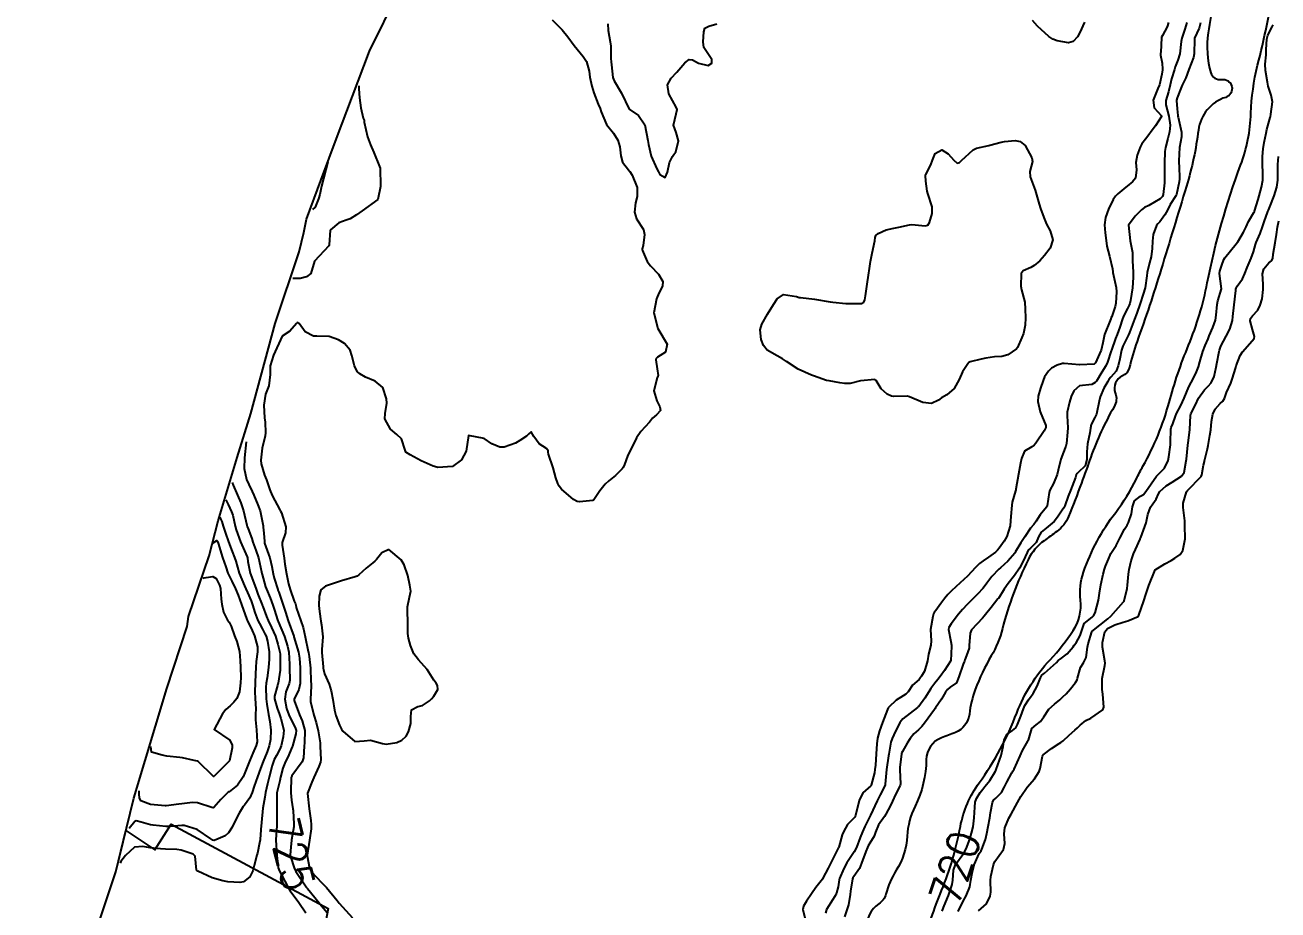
# Model space of a CAD drawing. Header units: metres. Extents: x 318500 to 325275, y 7408834 to 7428799.
# Drawn here: x 321483.4 to 321643.6, y 7416296.8 to 7416409.9 of the extents above; entities that cross this region are included whole.
import ezdxf
from ezdxf.enums import TextEntityAlignment as Align

# ---------------------------------------------------------------- set-up
doc = ezdxf.new("R2010")
doc.units = ezdxf.units.M
doc.header["$MEASUREMENT"] = 0
for name, color, linetype in [('Area', 45, 'Continuous'), ('Cotas', 45, 'Continuous'), ('Curvas de Nivel 1m', 11, 'Continuous'), ('Curvas de Nivel 5m', 15, 'Continuous'), ('Edificações', 30, 'Continuous'), ('Hidrografia', 140, 'Continuous')]:
    doc.layers.add(name, color=color, linetype=linetype)
doc.styles.add('Style-STANDARD', font='STANDARD.shx')

msp = doc.modelspace()

# ---------------------------------------------------------------- linework, layer by layer
at = {"layer": 'Area'}
msp.add_lwpolyline([(321491.04, 7416289.76), (321495.02, 7416301.66), (321497.32, 7416311.07), (321501.54, 7416325.07), (321504.12, 7416333.01), (321504.3, 7416334.28), (321506.93, 7416342.06), (321508.1, 7416346.5), (321510.51, 7416354.62), (321512.29, 7416360.23), (321515.37, 7416371.76), (321518.46, 7416380.89), (321519.05, 7416383.38), (321519.41, 7416385.09), (321521.21, 7416390.04), (321523.35, 7416395.75), (321524.53, 7416398.89), (321527.45, 7416406.55), (321531.15, 7416414.12)], dxfattribs=at)
at = {"layer": 'Curvas de Nivel 1m', "flags": 128}
for points, elevation in [([(321550.81, 7416410.56), (321552.09, 7416409.29), (321552.79, 7416408.41), (321553.61, 7416407.27), (321554.75, 7416405.9), (321555.17, 7416405.24), (321555.51, 7416404.02), (321555.62, 7416403.24), (321555.87, 7416402.07), (321556.11, 7416401.23), (321556.67, 7416399.77), (321556.92, 7416399.22), (321557.07, 7416398.8), (321557.75, 7416397.21), (321558.62, 7416396.07), (321559.2, 7416395.19), (321559.46, 7416394.33), (321559.58, 7416393.19), (321559.77, 7416392.38), (321560.56, 7416391.41), (321560.66, 7416391.27), (321560.72, 7416391.17), (321561.01, 7416390.7), (321561.66, 7416389.15), (321561.66, 7416388), (321561.46, 7416387.16), (321561.33, 7416386), (321561.59, 7416385.15), (321562.46, 7416383.78), (321562.6, 7416383.14), (321562.43, 7416381.71), (321562.28, 7416381.28), (321562.29, 7416381.14), (321562.33, 7416381.06), (321562.42, 7416380.88), (321562.96, 7416379.68), (321563.36, 7416379.13), (321564.38, 7416378.04), (321564.95, 7416377.1), (321564.89, 7416376.58), (321564.35, 7416375.41), (321564.22, 7416375.11), (321564.13, 7416374.9), (321563.81, 7416373.12), (321564.29, 7416371.11), (321565.49, 7416369.1), (321565.28, 7416368.07), (321564.24, 7416367.44), (321564.09, 7416367.27), (321564.04, 7416367.11), (321564.22, 7416365.97), (321564.33, 7416365.11), (321564.31, 7416365.01), (321564.21, 7416364.79), (321563.78, 7416363.12), (321564.17, 7416361.87), (321564.57, 7416361.11), (321564.64, 7416360.62), (321564.14, 7416360.09), (321563.61, 7416359.65), (321563.24, 7416359.12), (321562.12, 7416357.93), (321561.56, 7416357.15), (321561.09, 7416356.16), (321560.6, 7416355.16), (321560.44, 7416354.8), (321560.06, 7416353.72), (321559.88, 7416353.34), (321559.76, 7416353.17), (321558.89, 7416352.33), (321558.03, 7416351.62), (321557.56, 7416351.2), (321556.87, 7416350.35), (321556.12, 7416349.22), (321556.06, 7416349.16), (321556, 7416349.14), (321554.28, 7416348.96), (321554, 7416349.01), (321553.54, 7416349.25), (321552.01, 7416350.58), (321551.7, 7416350.96), (321551.53, 7416351.28), (321551.28, 7416352.03), (321550.91, 7416353.29), (321550.32, 7416355.05), (321550.28, 7416355.3), (321550.28, 7416355.49), (321550.08, 7416355.75), (321549.15, 7416356.37), (321548.46, 7416357.32), (321548.11, 7416357.89), (321547.8, 7416357.63), (321547.51, 7416357.34), (321546.67, 7416356.77), (321546.09, 7416356.45), (321544.67, 7416355.95), (321544.09, 7416355.92), (321543.08, 7416356.38), (321542.1, 7416357.03), (321540.1, 7416357.43), (321539.79, 7416355.43), (321539.21, 7416354.3), (321538.05, 7416353.46), (321536.2, 7416353.34), (321536.05, 7416353.36), (321535.58, 7416353.49), (321534.06, 7416354.21), (321532.65, 7416354.96), (321532.08, 7416355.31), (321532.01, 7416355.54), (321531.53, 7416356.99), (321530.96, 7416357.56), (321530.11, 7416358.23), (321529.4, 7416359.58), (321529.46, 7416360.26), (321529.65, 7416361.58), (321529.62, 7416362.12), (321529.13, 7416363.58), (321528.19, 7416364.36), (321526.93, 7416364.88), (321526.21, 7416365.3), (321525.89, 7416365.62), (321525.53, 7416366.32), (321525.17, 7416367.64), (321524.97, 7416368.36), (321524.26, 7416369.18), (321523.49, 7416369.66), (321522.27, 7416370.1), (321520.7, 7416370.13), (321520.27, 7416370.15), (321519.22, 7416370.67), (321518.44, 7416371.73), (321518.29, 7416371.87), (321518.19, 7416371.84), (321518.11, 7416371.73), (321517.25, 7416370.76), (321516.27, 7416370.14), (321515.19, 7416367.68), (321514.77, 7416366.33), (321514.73, 7416365.77), (321514.76, 7416365.21), (321514.56, 7416363.77), (321514.17, 7416362.7), (321513.92, 7416361.31), (321514.04, 7416359.69), (321514.12, 7416359.14), (321514.16, 7416357.78), (321514.1, 7416357.38), (321513.72, 7416355.79), (321513.55, 7416354.29), (321513.6, 7416353.79), (321514.03, 7416352.37), (321514.27, 7416351.78), (321514.72, 7416350.49), (321514.99, 7416349.77), (321515.97, 7416347.93), (321516.08, 7416347.75), (321516.18, 7416347.53), (321516.75, 7416345.74), (321516.7, 7416344.98), (321516.29, 7416343.75), (321516.27, 7416343.39), (321516.55, 7416341.74), (321516.62, 7416341), (321516.83, 7416339.74), (321517.11, 7416338.47), (321517.32, 7416337.74), (321517.82, 7416336.27), (321517.98, 7416335.89), (321518.02, 7416335.73), (321518.08, 7416335.45), (321518.69, 7416333.72), (321518.95, 7416332.89), (321519.21, 7416331.71), (321519.61, 7416329.83), (321519.63, 7416329.7), (321519.72, 7416329.19), (321519.91, 7416327.7), (321519.96, 7416325.98), (321519.98, 7416325.7), (321520, 7416325.37), (321519.9, 7416323.7), (321519.91, 7416323.43), (321520.31, 7416321.69), (321520.65, 7416320.72), (321520.9, 7416319.68), (321521.12, 7416318.13), (321521.16, 7416317.68), (321521.23, 7416315.99), (321521.19, 7416315.68), (321520.98, 7416315.12), (321520.32, 7416313.69), (321520.08, 7416313.12), (321519.52, 7416311.7), (321519.52, 7416311.67), (321519.75, 7416309.7), (321519.94, 7416308.19), (321519.99, 7416307.69), (321519.99, 7416307.14), (321519.77, 7416305.69), (321519.47, 7416303.78), (321519.47, 7416303.7), (321519.79, 7416302.12), (321520.01, 7416301.69), (321521.34, 7416300.23), (321521.94, 7416299.66), (321523.31, 7416298), (321523.59, 7416297.64), (321525.28, 7416295.78)], 723), ([(321557.93, 7416410.08), (321557.97, 7416409.21), (321558.22, 7416407.76), (321558.29, 7416407.2), (321558.31, 7416405.64), (321558.33, 7416405.2), (321558.36, 7416404.83), (321558.56, 7416403.2), (321558.71, 7416402.79), (321559.67, 7416401.19), (321560.66, 7416399.17), (321561.84, 7416398.34), (321562.64, 7416397.14), (321563.03, 7416395.14), (321563.12, 7416394.62), (321563.46, 7416393.13), (321564.17, 7416391.51), (321564.37, 7416391.12), (321564.56, 7416390.79), (321565.23, 7416390.43), (321565.56, 7416391.11), (321565.79, 7416392.32), (321566.16, 7416393.1), (321566.34, 7416393.34), (321566.59, 7416393.7), (321566.93, 7416395.09), (321566.63, 7416396.15), (321566.31, 7416397.1), (321566.65, 7416398.57), (321566.79, 7416399.09), (321566.66, 7416399.39), (321565.72, 7416401.1), (321565.54, 7416402.28), (321566, 7416403.1), (321566.73, 7416403.87), (321567.74, 7416405.07), (321568.3, 7416405.51), (321568.75, 7416405.46), (321569.52, 7416405.05), (321570.74, 7416404.75), (321571.19, 7416405.03), (321571.19, 7416405.48), (321570.76, 7416406.13), (321570.2, 7416407.05), (321570.08, 7416407.75), (321570.17, 7416409.05), (321570.33, 7416409.51), (321570.81, 7416409.78), (321571.84, 7416410.05)], 722), ([(321629.58, 7416410.25), (321629.39, 7416409.69), (321628.8, 7416408.57), (321628.7, 7416408.37), (321628.67, 7416408.26), (321628.6, 7416406.44), (321628.57, 7416406.26), (321628.54, 7416406.04), (321628.76, 7416405.01), (321628.82, 7416404.26), (321628.81, 7416404.19), (321628.74, 7416403.63), (321628.44, 7416402.26), (321628.23, 7416401.78), (321627.64, 7416400.28), (321627.75, 7416399.34), (321628.67, 7416398.28), (321628.68, 7416398.26), (321628.67, 7416398.21), (321627.93, 7416397), (321627.38, 7416396.28), (321627.05, 7416395.87), (321626.63, 7416395.32), (321626.18, 7416394.73), (321625.96, 7416394.3), (321625.58, 7416393.29), (321625.42, 7416392.31), (321625.49, 7416391.39), (321625.37, 7416390.31), (321624.99, 7416389.88), (321624.55, 7416389.54), (321623.88, 7416388.98), (321623.11, 7416388.33), (321622.82, 7416388.04), (321622.52, 7416387.59), (321621.92, 7416386.35), (321621.54, 7416385.31), (321621.4, 7416384.36), (321621.48, 7416383.34), (321621.6, 7416382.35), (321621.72, 7416381.63), (321622.06, 7416380.35), (321622.41, 7416378.75), (321622.46, 7416378.34), (321622.48, 7416378.26), (321622.88, 7416376.33), (321622.92, 7416375.78), (321622.84, 7416374.34), (321622.75, 7416373.93), (321622.32, 7416372.65), (321622.23, 7416372.43), (321622.19, 7416372.34), (321622.12, 7416372.14), (321621.41, 7416370.35), (321621.18, 7416369.26), (321620.96, 7416368.36), (321620.77, 7416367.86), (321620.25, 7416366.7), (321620.06, 7416366.55), (321618.24, 7416366.45), (321618.2, 7416366.45), (321616.24, 7416366.63), (321616.03, 7416366.64), (321615.34, 7416366.43), (321614.63, 7416366.05), (321614.23, 7416365.66), (321613.75, 7416364.92), (321613.54, 7416364.46), (321613.23, 7416363.49), (321612.93, 7416362.47), (321612.88, 7416361.77), (321613.16, 7416360.46), (321613.9, 7416358.69), (321613.91, 7416358.45), (321613.69, 7416358.02), (321612.64, 7416356.47), (321612.4, 7416356.18), (321612.1, 7416355.97), (321611.16, 7416355.41), (321610.77, 7416354.49), (321610.66, 7416353.9), (321610.4, 7416352.49), (321610.08, 7416350.55), (321610.07, 7416350.5), (321610.06, 7416350.47), (321610.03, 7416350.36), (321609.61, 7416348.9), (321609.54, 7416348.51), (321609.42, 7416347.07), (321609.38, 7416346.51), (321609.33, 7416345.87), (321608.93, 7416344.52), (321608.56, 7416343.9), (321607.93, 7416343.03), (321607.71, 7416342.75), (321607.48, 7416342.53), (321606.58, 7416341.87), (321605.9, 7416341.41), (321605.41, 7416341.05), (321604.92, 7416340.56), (321603.88, 7416339.43), (321602.97, 7416338.59), (321602.39, 7416338.08), (321601.85, 7416337.59), (321601.36, 7416337.1), (321600.97, 7416336.62), (321600.5, 7416335.96), (321599.82, 7416335.06), (321599.63, 7416334.82), (321599.55, 7416334.63), (321599.46, 7416334.29), (321599.16, 7416332.64), (321599.23, 7416331.18), (321599.2, 7416330.64), (321598.9, 7416329.48), (321598.77, 7416328.64), (321598.39, 7416327.32), (321598.01, 7416326.66), (321597.89, 7416326.47), (321597.7, 7416326.23), (321596.87, 7416325.49), (321596.3, 7416324.68), (321596, 7416324.36), (321595.67, 7416324.15), (321594.77, 7416323.59), (321593.82, 7416322.71), (321593.75, 7416322.61), (321593.65, 7416322.39), (321593.04, 7416320.72), (321592.66, 7416319.68), (321592.4, 7416318.73), (321592.31, 7416318.01), (321592.23, 7416316.73), (321592.11, 7416315.29), (321592.05, 7416314.73), (321591.98, 7416314.3), (321591.57, 7416312.74), (321591.55, 7416312.7), (321591.52, 7416312.66), (321590.51, 7416311.75), (321590.02, 7416310.76), (321589.56, 7416308.85), (321589.53, 7416308.77), (321589.51, 7416308.73), (321589.47, 7416308.65), (321588.55, 7416307.68), (321588.02, 7416306.78), (321587.86, 7416306.36), (321587.43, 7416304.79), (321587.41, 7416304.74), (321586.4, 7416302.8), (321586.06, 7416302.13), (321585.41, 7416300.82), (321585.39, 7416300.79), (321585.36, 7416300.73), (321584.52, 7416299.65), (321583.95, 7416298.84), (321583.32, 7416297.9), (321582.92, 7416297.25), (321582.86, 7416296.85), (321583.28, 7416295.09)], 722), ([(321631.93, 7416410.22), (321631.66, 7416409.38), (321631.28, 7416408.23), (321631.22, 7416407.81), (321631.01, 7416406.24), (321630.76, 7416405.41), (321630.43, 7416404.56), (321630.33, 7416404.24), (321629.97, 7416403.01), (321629.81, 7416402.25), (321629.59, 7416401.36), (321629.23, 7416400.25), (321629.25, 7416399.69), (321629.64, 7416398.25), (321629.8, 7416397.1), (321629.71, 7416396.25), (321629.48, 7416395.4), (321629.18, 7416394.25), (321629.12, 7416393.74), (321629.09, 7416392.26), (321629.09, 7416391.75), (321629.09, 7416390.25), (321629.07, 7416389.74), (321628.91, 7416388.26), (321628.8, 7416387.98), (321628.52, 7416387.68), (321627.08, 7416386.85), (321626.51, 7416386.56), (321626.14, 7416386.3), (321625.33, 7416385.47), (321624.48, 7416384.32), (321624.67, 7416382.32), (321624.96, 7416380.84), (321625, 7416380.31), (321624.98, 7416379.75), (321625.05, 7416378.31), (321625.06, 7416377.64), (321624.96, 7416376.31), (321624.72, 7416374.68), (321624.63, 7416374.32), (321624.55, 7416374.11), (321624.34, 7416373.68), (321623.87, 7416372.78), (321623.69, 7416372.33), (321623.35, 7416371.29), (321623, 7416370.33), (321622.8, 7416369.82), (321622.3, 7416368.34), (321622.29, 7416368.32), (321622.27, 7416368.26), (321621.78, 7416366.82), (321621.56, 7416366.35), (321621.07, 7416365.51), (321620.36, 7416364.37), (321620.21, 7416364.19), (321619.8, 7416363.97), (321618.2, 7416363.8), (321617.47, 7416363.13), (321617.14, 7416362.41), (321616.92, 7416361.68), (321616.63, 7416360.42), (321616.61, 7416359.96), (321616.7, 7416358.41), (321616.69, 7416357.85), (321616.53, 7416356.42), (321616.47, 7416356.05), (321616.09, 7416355.09), (321615.89, 7416354.61), (321615.82, 7416354.42), (321615.48, 7416353.01), (321615.35, 7416352.43), (321614.89, 7416351.28), (321614.41, 7416350.44), (321614.31, 7416350.16), (321614.09, 7416348.45), (321614.07, 7416348.38), (321614, 7416348.27), (321613.17, 7416347.27), (321612.68, 7416346.46), (321612.36, 7416346.07), (321611.96, 7416345.58), (321611.23, 7416344.48), (321610.7, 7416343.72), (321610, 7416342.5), (321609.97, 7416342.45), (321609.92, 7416342.37), (321609.04, 7416341.38), (321608.09, 7416340.53), (321607.89, 7416340.35), (321607.01, 7416339.41), (321606.36, 7416338.55), (321606.16, 7416338.26), (321605.86, 7416337.86), (321605.23, 7416337.18), (321604.6, 7416336.57), (321604.21, 7416336.2), (321603.83, 7416335.81), (321603.23, 7416335.18), (321602.74, 7416334.6), (321601.8, 7416333.34), (321601.52, 7416332.88), (321601.48, 7416332.61), (321601.77, 7416331.08), (321601.85, 7416330.61), (321601.85, 7416330.51), (321601.74, 7416328.61), (321601.73, 7416328.58), (321600.94, 7416327.4), (321600.38, 7416326.62), (321600.09, 7416326.25), (321599.7, 7416325.77), (321599.22, 7416325.1), (321598.94, 7416324.64), (321598.45, 7416323.86), (321597.65, 7416322.79), (321597.59, 7416322.73), (321597.5, 7416322.66), (321595.64, 7416321.19), (321595.39, 7416320.94), (321595.23, 7416320.69), (321594.68, 7416319.63), (321594.24, 7416318.7), (321594.09, 7416318.21), (321593.84, 7416316.71), (321593.81, 7416316.47), (321593.55, 7416314.71), (321593.38, 7416312.85), (321593.35, 7416312.71), (321592.73, 7416311.49), (321592.33, 7416310.73), (321591.47, 7416308.91), (321591.39, 7416308.74), (321590.77, 7416307.43), (321590.48, 7416306.75), (321590.17, 7416306.02), (321589.68, 7416304.77), (321589.4, 7416304.19), (321588.47, 7416302.78), (321588.07, 7416302.09), (321587.54, 7416300.79), (321587.5, 7416300.64), (321587.34, 7416299.73), (321587.16, 7416298.96), (321587.09, 7416298.79), (321586.66, 7416298.13), (321585.85, 7416296.81), (321585.73, 7416296.38)], 721), ([(321618.83, 7416410.26), (321618.26, 7416408.96), (321617.93, 7416408.41), (321617.39, 7416407.81), (321616.79, 7416407.61), (321615.33, 7416407.9), (321614.79, 7416408.11), (321614.27, 7416408.46), (321612.82, 7416409.75), (321612.19, 7416410.49)], 723), ([(321526.1, 7416402.12), (321526.08, 7416401.77), (321526.16, 7416400.59), (321526.33, 7416399.3), (321526.64, 7416397.99), (321526.76, 7416397.73), (321526.78, 7416397.62), (321526.78, 7416397.48), (321527.18, 7416395.61), (321527.59, 7416394.61), (321528.02, 7416393.6), (321528.15, 7416393.17), (321528.57, 7416392.23), (321528.8, 7416391.59), (321528.82, 7416391.32), (321528.86, 7416389.59), (321528.85, 7416389.26), (321528.5, 7416387.59), (321526.49, 7416386.16), (321525.77, 7416385.63), (321524.98, 7416385.14), (321524.47, 7416384.98), (321523.53, 7416384.6), (321522.45, 7416383.72), (321522.43, 7416383.69), (321522.42, 7416383.67), (321522.29, 7416381.8), (321522.25, 7416381.67), (321520.4, 7416379.7), (321519.94, 7416378.14), (321519.4, 7416377.71), (321518.57, 7416377.52), (321518.37, 7416377.5), (321518.25, 7416377.49), (321517.63, 7416377.52)], 724), ([(321602.69, 7416296.59), (321603.32, 7416297.88), (321603.73, 7416298.57), (321604.17, 7416299.75), (321604.33, 7416300.57), (321604.47, 7416301.47), (321604.73, 7416302.56), (321605.4, 7416303.98), (321605.63, 7416304.33), (321605.73, 7416304.55), (321606.17, 7416305.8), (321606.37, 7416306.54), (321606.55, 7416307.44), (321606.73, 7416308.54), (321606.82, 7416309.2), (321607.09, 7416310.53), (321607.23, 7416310.79), (321607.5, 7416311.05), (321608.24, 7416311.79), (321608.63, 7416312.51), (321608.91, 7416313.13), (321609.55, 7416314.3), (321609.63, 7416314.42), (321609.7, 7416314.5), (321609.85, 7416314.79), (321610.64, 7416316.48), (321610.92, 7416317.14), (321611.6, 7416318.35), (321611.64, 7416318.42), (321611.67, 7416318.47), (321612.12, 7416319.97), (321612.68, 7416320.46), (321613.23, 7416320.85), (321613.64, 7416321.46), (321614.28, 7416322.44), (321615.01, 7416323.08), (321615.67, 7416323.64), (321616.07, 7416324.01), (321616.48, 7416324.41), (321617.04, 7416325.05), (321617.7, 7416325.87), (321617.91, 7416326.19), (321617.97, 7416326.39), (321618.33, 7416327.78), (321618.71, 7416328.38), (321619.05, 7416329.06), (321619.24, 7416330.38), (321619.33, 7416330.81), (321619.79, 7416332.32), (321619.8, 7416332.36), (321621.81, 7416333.99), (321622.2, 7416334.33), (321623.84, 7416336.17), (321623.9, 7416336.25), (321623.93, 7416336.31), (321624.29, 7416337.88), (321624.35, 7416338.31), (321624.47, 7416339.72), (321624.56, 7416340.3), (321624.8, 7416341.41), (321625.11, 7416342.3), (321625.37, 7416342.85), (321625.95, 7416344.19), (321625.98, 7416344.26), (321626, 7416344.29), (321626.04, 7416344.37), (321626.74, 7416346.28), (321626.94, 7416347.32), (321627.27, 7416348.27), (321627.59, 7416348.68), (321628.02, 7416349.31), (321628.32, 7416349.97), (321628.49, 7416350.26), (321629.28, 7416351.01), (321630.04, 7416351.46), (321631.25, 7416352.22), (321631.58, 7416352.7), (321631.85, 7416354.21), (321631.87, 7416354.42), (321632.04, 7416356.21), (321632.12, 7416356.8), (321632.29, 7416358.21), (321632.38, 7416359.98), (321632.45, 7416360.21), (321633.02, 7416361.36), (321633.42, 7416362.19), (321634.2, 7416363.28), (321634.66, 7416363.73), (321635.05, 7416364.17), (321635.41, 7416364.98), (321635.67, 7416366.17), (321635.76, 7416366.65), (321636.04, 7416368.16), (321636.09, 7416368.34), (321636.28, 7416368.85), (321636.96, 7416370.15), (321637.42, 7416371.02), (321637.75, 7416372.14), (321637.82, 7416372.65), (321637.99, 7416374.14), (321638.2, 7416375.96), (321638.21, 7416376.13), (321638.24, 7416376.27), (321638.38, 7416376.52), (321639.06, 7416377.45), (321639.34, 7416378.12), (321639.63, 7416378.89), (321640.15, 7416380.1), (321640.44, 7416380.91), (321640.7, 7416381.84), (321640.8, 7416382.1), (321641.32, 7416383.24), (321641.6, 7416384.09), (321641.81, 7416384.76), (321642.28, 7416386.08), (321642.35, 7416386.25), (321642.52, 7416386.66), (321643.08, 7416388.07), (321643.42, 7416389.19), (321643.57, 7416390.06), (321643.56, 7416391.08), (321643.54, 7416392.07), (321643.63, 7416393.09)], 721), ([(321605.31, 7416296.68), (321606.3, 7416297.56), (321606.79, 7416298.54), (321606.85, 7416299.03), (321606.83, 7416300.54), (321606.86, 7416301.05), (321607.2, 7416302.53), (321607.25, 7416302.67), (321607.39, 7416302.97), (321608.48, 7416304.51), (321608.68, 7416305.26), (321608.58, 7416306.51), (321608.67, 7416307.29), (321609.19, 7416308.5), (321609.48, 7416309.01), (321610.29, 7416310.49), (321610.7, 7416311.28), (321611.52, 7416312.47), (321612.47, 7416313.52), (321613.03, 7416314.46), (321613.16, 7416314.85), (321613.47, 7416316.45), (321613.5, 7416316.52), (321613.57, 7416316.59), (321614.62, 7416317.4), (321615.59, 7416318.04), (321615.83, 7416318.18), (321616.11, 7416318.41), (321616.87, 7416319.14), (321617.62, 7416319.77), (321617.97, 7416320.04), (321618.31, 7416320.38), (321619.03, 7416320.98), (321619.64, 7416321.31), (321621.17, 7416322.35), (321621.31, 7416322.69), (321621.17, 7416324.35), (321621.1, 7416324.94), (321621.09, 7416326.35), (321621.43, 7416328.04), (321621.48, 7416328.34), (321621.45, 7416328.63), (321621.14, 7416330.35), (321621.15, 7416330.97), (321621.46, 7416332.34), (321621.79, 7416332.74), (321622.72, 7416333.24), (321623.8, 7416333.57), (321624.39, 7416333.72), (321625.7, 7416334.29), (321625.76, 7416334.34), (321625.81, 7416334.44), (321626.44, 7416336.28), (321626.69, 7416337.12), (321627.06, 7416338.27), (321627.89, 7416340.26), (321629.13, 7416341.01), (321629.91, 7416341.47), (321630.39, 7416341.75), (321631.06, 7416342.22), (321631.43, 7416342.72), (321631.72, 7416344.21), (321631.68, 7416345.92), (321631.68, 7416346.21), (321631.67, 7416346.52), (321631.45, 7416348.22), (321631.45, 7416348.77), (321631.88, 7416350.21), (321632.03, 7416350.38), (321633.75, 7416352.18), (321633.85, 7416352.38), (321634.07, 7416353.64), (321634.17, 7416354.09), (321634.19, 7416354.18), (321634.55, 7416355.72), (321634.65, 7416356.17), (321634.88, 7416357.41), (321634.98, 7416358.17), (321635.08, 7416359.23), (321635.25, 7416360.17), (321635.53, 7416360.81), (321636.18, 7416361.51), (321636.53, 7416361.81), (321636.72, 7416362.15), (321636.99, 7416362.94), (321637.56, 7416364.14), (321637.74, 7416364.62), (321638.19, 7416366.13), (321638.2, 7416366.17), (321638.24, 7416366.34), (321638.75, 7416367.64), (321639.04, 7416368.12), (321640.28, 7416369.53), (321640.54, 7416369.84), (321640.57, 7416370.1), (321640.3, 7416370.98), (321640.02, 7416372.1), (321640.05, 7416372.38), (321640.33, 7416372.74), (321640.99, 7416373.45), (321641.31, 7416374.09), (321641.54, 7416374.91), (321641.7, 7416376.09), (321641.69, 7416376.78), (321641.6, 7416378.09), (321641.75, 7416378.75), (321642.42, 7416379.52), (321642.76, 7416379.74), (321642.93, 7416380.07), (321642.97, 7416380.61), (321643.23, 7416382.07), (321643.4, 7416383.13), (321643.52, 7416384.06), (321643.68, 7416384.87)], 722), ([(321511.69, 7416356.63), (321511.45, 7416354.58), (321511.43, 7416353.21), (321511.73, 7416351.81), (321512.01, 7416351.15), (321512.46, 7416350.25), (321512.65, 7416349.8), (321513.19, 7416348.58), (321513.47, 7416347.79), (321513.84, 7416345.89), (321513.86, 7416345.78), (321513.87, 7416345.72), (321513.93, 7416344.93), (321514.01, 7416343.87), (321514.01, 7416343.78), (321514.03, 7416343.66), (321514.7, 7416341.77), (321514.96, 7416340.67), (321515.13, 7416339.76), (321515.28, 7416339.18), (321515.72, 7416337.75), (321515.75, 7416337.66), (321515.84, 7416337.42), (321516.42, 7416335.74), (321516.7, 7416334.84), (321517.05, 7416333.74), (321517.76, 7416331.77), (321517.77, 7416331.74), (321517.78, 7416331.71), (321518.35, 7416329.72), (321518.48, 7416328.95), (321518.57, 7416327.72), (321518.59, 7416326.62), (321518.58, 7416325.72), (321518.42, 7416324.96), (321517.82, 7416323.73), (321517.81, 7416323.57), (321518.51, 7416321.72), (321518.84, 7416320.94), (321519.16, 7416319.71), (321519.13, 7416318.16), (321519.09, 7416317.71), (321519.02, 7416316.24), (321518.84, 7416315.71), (321517.52, 7416313.9), (321517.47, 7416313.78), (321517.45, 7416313.73), (321517.37, 7416311.85), (321517.37, 7416311.73), (321517.48, 7416310.83), (321517.64, 7416309.72), (321517.67, 7416309.5), (321517.78, 7416307.72), (321517.76, 7416307.39), (321517.48, 7416305.72), (321517.47, 7416305.66), (321517.4, 7416304.83), (321517.31, 7416303.79), (321517.31, 7416303.72), (321517.32, 7416303.66), (321517.38, 7416303.5), (321517.82, 7416302.17), (321518.03, 7416301.71), (321519.33, 7416299.73), (321519.35, 7416299.7), (321519.5, 7416299.53), (321521.03, 7416297.67), (321521.15, 7416297.52), (321521.3, 7416297.29), (321522.05, 7416296.43)], 724), ([(321509.1, 7416349.19), (321509.37, 7416348.61), (321509.82, 7416347.69), (321509.96, 7416347.25), (321510.26, 7416345.83), (321510.39, 7416345.37), (321510.95, 7416343.82), (321511.79, 7416341.91), (321511.83, 7416341.81), (321511.88, 7416341.31), (321512.18, 7416339.81), (321512.64, 7416338.59), (321512.96, 7416337.79), (321513.19, 7416337.15), (321513.72, 7416335.78), (321513.74, 7416335.72), (321513.81, 7416335.55), (321514.3, 7416334.29), (321514.51, 7416333.77), (321514.91, 7416332.9), (321515.41, 7416331.76), (321515.74, 7416330.74), (321515.98, 7416329.75), (321516.02, 7416329.46), (321516.02, 7416327.75), (321516.01, 7416327.44), (321515.76, 7416325.75), (321515.74, 7416325.68), (321515.68, 7416325.46), (321515.31, 7416324.1), (321515.32, 7416323.75), (321515.63, 7416322.59), (321515.93, 7416321.75), (321516.13, 7416321.23), (321516.5, 7416319.74), (321516.43, 7416318.89), (321516.15, 7416317.74), (321515.99, 7416317.32), (321515.55, 7416316.54), (321515.28, 7416316.02), (321515.17, 7416315.76), (321515, 7416315.22), (321514.61, 7416313.76), (321514.39, 7416312.88), (321514.17, 7416311.77), (321514.06, 7416311.19), (321513.81, 7416309.77), (321513.62, 7416307.96), (321513.62, 7416307.78), (321513.61, 7416307.61), (321513.45, 7416305.78), (321513.45, 7416305.74), (321513.4, 7416305.37), (321513.11, 7416304.05), (321513.05, 7416303.78), (321512.7, 7416302.45), (321512.53, 7416301.79), (321512.14, 7416301), (321511.34, 7416300.37), (321510.88, 7416300.27), (321509.34, 7416300.36), (321508.7, 7416300.48), (321507.35, 7416300.89), (321505.49, 7416301.75), (321505.36, 7416301.82), (321505.32, 7416301.88), (321505.15, 7416303.65), (321504.91, 7416303.89), (321503.39, 7416304.43), (321502.8, 7416304.51), (321501.39, 7416304.55), (321500.75, 7416304.59), (321499.39, 7416304.71), (321498.48, 7416304.88), (321497.39, 7416304.78), (321496.25, 7416303.74), (321495.68, 7416302.95), (321495.56, 7416302.77)], 726), ([(321508.33, 7416346.97), (321508.42, 7416346.78), (321508.55, 7416346.45), (321508.75, 7416345.85), (321509.04, 7416344.96), (321509.42, 7416343.84), (321509.9, 7416342.62), (321510.21, 7416341.83), (321510.34, 7416341.37), (321510.8, 7416339.82), (321511.46, 7416338.2), (321511.63, 7416337.81), (321511.83, 7416337.35), (321512.3, 7416336.28), (321512.47, 7416335.8), (321512.8, 7416334.8), (321513.19, 7416333.79), (321513.38, 7416333.39), (321513.77, 7416332.69), (321514.08, 7416332.09), (321514.22, 7416331.77), (321514.4, 7416331.12), (321514.63, 7416329.77), (321514.64, 7416328.84), (321514.52, 7416327.77), (321514.36, 7416326.44), (321514.25, 7416325.77), (321514.18, 7416325.26), (321514.23, 7416323.77), (321514.34, 7416323.07), (321514.54, 7416321.77), (321514.69, 7416320.85), (321514.85, 7416319.76), (321514.8, 7416318.55), (321514.64, 7416317.76), (321514.36, 7416316.97), (321513.87, 7416315.77), (321513.53, 7416314.86), (321513.13, 7416313.78), (321512.71, 7416312.58), (321512.45, 7416311.79), (321512.15, 7416311.12), (321511.47, 7416310.19), (321511.28, 7416309.99), (321511.15, 7416309.8), (321510.79, 7416309.15), (321510.12, 7416307.82), (321509.89, 7416307.36), (321509.42, 7416306.64), (321508.98, 7416306.27), (321508.1, 7416305.85), (321507.61, 7416305.66), (321507.41, 7416305.68), (321507.16, 7416305.86), (321505.43, 7416307.07), (321503.75, 7416307.59), (321503.44, 7416307.59), (321501.92, 7416307.45), (321501.43, 7416307.44), (321499.78, 7416307.61), (321499.44, 7416307.67), (321498.24, 7416307.98), (321497.61, 7416308.15), (321497.44, 7416308.1), (321496.72, 7416307.17)], 727), ([(321507.35, 7416343.62), (321507.92, 7416344.02), (321508, 7416343.94), (321508.03, 7416343.86), (321508.09, 7416343.68), (321508.67, 7416341.85), (321509.07, 7416340.64), (321509.35, 7416339.84), (321509.51, 7416339.48), (321509.85, 7416338.81), (321510.31, 7416337.83), (321510.65, 7416337), (321511.09, 7416335.82), (321511.78, 7416333.89), (321511.8, 7416333.83), (321511.81, 7416333.81), (321512.46, 7416332.49), (321512.76, 7416331.8), (321513.11, 7416330.41), (321513.14, 7416329.79), (321512.98, 7416328.52), (321512.91, 7416327.79), (321512.87, 7416326.97), (321512.82, 7416325.79), (321512.81, 7416324.65), (321512.85, 7416323.79), (321512.92, 7416322.5), (321512.88, 7416321.79), (321512.89, 7416321.07), (321513.02, 7416319.79), (321513.09, 7416318.27), (321512.98, 7416317.79), (321512.53, 7416316.82), (321512.12, 7416315.8), (321511.53, 7416314.32), (321511.28, 7416313.8), (321510.57, 7416312.74), (321509.49, 7416311.89), (321509.45, 7416311.87), (321509.39, 7416311.83), (321508.43, 7416310.89), (321507.54, 7416309.86), (321507.46, 7416309.82), (321507.28, 7416309.86), (321505.47, 7416310.48), (321504.84, 7416310.52), (321503.47, 7416310.34), (321503.09, 7416310.29), (321501.46, 7416310.07), (321501.33, 7416310.07), (321499.46, 7416310.27), (321498.23, 7416310.74), (321498.04, 7416311.1), (321498.01, 7416311.57), (321498, 7416312.02)], 728), ([(321506.17, 7416339.14), (321506.31, 7416339.23), (321506.56, 7416339.28), (321507.4, 7416339.41), (321507.85, 7416339.15), (321508.29, 7416338.3), (321508.4, 7416337.85), (321508.48, 7416336.51), (321508.56, 7416335.85), (321508.78, 7416334.83), (321509.31, 7416333.84), (321509.51, 7416333.57), (321509.77, 7416333.04), (321510.21, 7416331.83), (321510.48, 7416331.1), (321510.84, 7416329.82), (321510.91, 7416328.62), (321510.96, 7416327.82), (321511, 7416326.51), (321510.97, 7416325.82), (321510.81, 7416324.67), (321510.47, 7416323.82), (321510.12, 7416323.34), (321509.64, 7416322.86), (321509.07, 7416322.39), (321508.65, 7416321.84), (321507.6, 7416319.86), (321509.58, 7416318.47), (321509.9, 7416317.83), (321509.89, 7416317.5), (321509.54, 7416315.83), (321507.58, 7416313.86), (321507.54, 7416313.84), (321507.52, 7416313.84), (321507.47, 7416313.86), (321505.54, 7416315.74), (321505.46, 7416315.8), (321505.04, 7416315.89), (321503.54, 7416316.23), (321503.21, 7416316.25), (321501.55, 7416316.45), (321500.93, 7416316.56), (321499.56, 7416316.96), (321499.5, 7416317.68)], 729)]:
    msp.add_lwpolyline(points, dxfattribs=dict(at, elevation=elevation))
for points, elevation in [([(321610.62, 7416395.03), (321611.28, 7416394.49), (321612.13, 7416392.94), (321612.21, 7416392.48), (321611.86, 7416391.19), (321611.88, 7416390.49), (321612.53, 7416388.8), (321612.64, 7416388.48), (321613.04, 7416386.99), (321613.23, 7416386.47), (321613.66, 7416385.29), (321614, 7416384.46), (321614.47, 7416383.58), (321614.81, 7416382.44), (321614.44, 7416381.4), (321613.72, 7416380.46), (321613.13, 7416379.76), (321612.41, 7416379.16), (321611.97, 7416378.92), (321611.02, 7416378.49), (321610.75, 7416378.14), (321610.69, 7416376.5), (321610.79, 7416376.07), (321611.21, 7416374.49), (321611.26, 7416373.56), (321611.3, 7416372.49), (321611.27, 7416371.52), (321611.05, 7416370.49), (321610.83, 7416369.95), (321610.27, 7416368.67), (321610.17, 7416368.5), (321609.04, 7416367.74), (321608.26, 7416367.55), (321607.33, 7416367.47), (321606.25, 7416367.32), (321605.64, 7416367.18), (321604.24, 7416366.83), (321604.07, 7416366.75), (321603.91, 7416366.58), (321603.26, 7416365.56), (321602.83, 7416364.6), (321602.2, 7416363.44), (321601.25, 7416362.62), (321600.57, 7416362.24), (321600.18, 7416361.95), (321599.3, 7416361.52), (321598.17, 7416361.65), (321596.49, 7416362.38), (321596.19, 7416362.47), (321594.47, 7416362.43), (321594.19, 7416362.47), (321593.62, 7416362.72), (321592.86, 7416363.39), (321592.21, 7416364.46), (321592.05, 7416364.59), (321590.21, 7416364.42), (321588.91, 7416364.07), (321588.2, 7416364.06), (321587.58, 7416364.17), (321586.21, 7416364.4), (321585.87, 7416364.48), (321584.8, 7416364.84), (321584.21, 7416365.04), (321583.93, 7416365.14), (321582.23, 7416365.92), (321580.77, 7416366.89), (321580.24, 7416367.23), (321579.56, 7416367.6), (321578.26, 7416368.35), (321577.81, 7416368.93), (321577.52, 7416369.69), (321577.38, 7416370.94), (321577.59, 7416371.65), (321578.32, 7416372.93), (321579.07, 7416374.19), (321579.55, 7416374.91), (321580.36, 7416375.45), (321582.04, 7416375.19), (321582.35, 7416375.09), (321582.53, 7416375.06), (321584.35, 7416374.85), (321586.35, 7416374.53), (321586.69, 7416374.47), (321588.34, 7416374.3), (321588.84, 7416374.29), (321590.34, 7416374.29), (321590.65, 7416374.46), (321590.78, 7416374.76), (321590.87, 7416375.27), (321591.06, 7416376.76), (321591.22, 7416377.92), (321591.35, 7416378.76), (321591.5, 7416379.67), (321591.71, 7416380.75), (321592.03, 7416382.33), (321592.1, 7416382.75), (321592.19, 7416383.01), (321592.46, 7416383.25), (321593.49, 7416383.71), (321594.47, 7416383.95), (321595.11, 7416384.07), (321596.48, 7416384.37), (321596.77, 7416384.39), (321598.47, 7416384.25), (321598.82, 7416384.32), (321599.04, 7416384.65), (321599.36, 7416385.79), (321599.38, 7416386.65), (321598.82, 7416388.36), (321598.73, 7416388.66), (321598.55, 7416389.95), (321598.51, 7416390.66), (321598.52, 7416390.71), (321598.56, 7416390.8), (321599.21, 7416392.03), (321599.4, 7416392.65), (321599.75, 7416393.5), (321600.6, 7416393.97), (321601.43, 7416393.46), (321602.15, 7416392.62), (321602.58, 7416392.23), (321602.88, 7416392.31), (321603.13, 7416392.6), (321604.6, 7416393.93), (321605.04, 7416394.15), (321606.61, 7416394.52), (321606.75, 7416394.56), (321608.2, 7416394.95), (321608.62, 7416395.03), (321609.97, 7416395.16)], 723), ([(321529.91, 7416342.84), (321529.04, 7416342.44), (321528.33, 7416341.59), (321528.12, 7416341.35), (321527.88, 7416341.17), (321527, 7416340.48), (321526.1, 7416339.62), (321525.86, 7416339.45), (321525.61, 7416339.37), (321523.85, 7416338.83), (321522.98, 7416338.53), (321521.84, 7416338.16), (321521.22, 7416337.68), (321521.02, 7416336.87), (321520.99, 7416335.68), (321521.04, 7416334.92), (321521.22, 7416333.68), (321521.31, 7416333.21), (321521.46, 7416331.67), (321521.35, 7416330.06), (321521.36, 7416329.68), (321521.52, 7416327.86), (321521.54, 7416327.67), (321521.55, 7416327.52), (321521.69, 7416326.97), (321522.29, 7416325.66), (321522.56, 7416324.77), (321522.75, 7416323.66), (321522.97, 7416322.32), (321523.13, 7416321.65), (321523.61, 7416320.39), (321523.86, 7416319.9), (321524.04, 7416319.64), (321525.58, 7416318.3), (321526.77, 7416318.41), (321527.58, 7416318.49), (321529.1, 7416318.05), (321529.58, 7416317.96), (321530.95, 7416318.17), (321531.58, 7416318.48), (321532.14, 7416318.98), (321532.43, 7416319.53), (321532.71, 7416320.62), (321532.75, 7416321.52), (321532.8, 7416322.35), (321533.64, 7416322.77), (321534.22, 7416322.93), (321535.13, 7416323.5), (321535.39, 7416323.76), (321535.66, 7416324.12), (321536.19, 7416324.97), (321536.14, 7416325.48), (321535.96, 7416325.76), (321535.69, 7416326.15), (321534.8, 7416327.5), (321533.72, 7416328.75), (321533.12, 7416329.52), (321532.7, 7416330.58), (321532.42, 7416331.53), (321532.33, 7416332.1), (321532.33, 7416333.53), (321532.3, 7416335.03), (321532.32, 7416335.53), (321532.58, 7416336.78), (321532.72, 7416337.53), (321532.61, 7416338.29), (321532.34, 7416339.53), (321531.88, 7416340.91), (321531.51, 7416341.55)], 722)]:
    msp.add_lwpolyline(points, close=True, dxfattribs=dict(at, elevation=elevation))
at = {"layer": 'Curvas de Nivel 5m', "flags": 128}
for points, elevation in [([(321633.68, 7416410.2), (321633.5, 7416409.52), (321632.91, 7416408.21), (321632.89, 7416408.12), (321632.87, 7416406.21), (321632.77, 7416405.77), (321632.2, 7416404.22), (321631.79, 7416403.17), (321631.35, 7416402.23), (321631.15, 7416401.79), (321630.7, 7416400.59), (321630.62, 7416400.32), (321630.61, 7416400.24), (321630.68, 7416399.2), (321630.77, 7416398.34), (321630.78, 7416398.24), (321630.8, 7416398.11), (321631.23, 7416396.23), (321631.24, 7416395.63), (321631, 7416394.23), (321630.9, 7416392.54), (321630.92, 7416392.24), (321630.94, 7416391.88), (321630.99, 7416390.23), (321630.94, 7416389.85), (321630.61, 7416388.24), (321630.53, 7416388.06), (321629.81, 7416386.95), (321629.44, 7416386.25), (321629.13, 7416385.62), (321628.49, 7416384.75), (321628.23, 7416384.51), (321628.04, 7416384.27), (321627.62, 7416383.12), (321627.53, 7416382.27), (321627.51, 7416381.34), (321627.35, 7416380.28), (321627.17, 7416379.52), (321626.87, 7416378.28), (321626.82, 7416377.86), (321626.62, 7416376.29), (321626.36, 7416375.49), (321625.94, 7416374.3), (321625.55, 7416373.09), (321625.24, 7416372.31), (321624.58, 7416370.6), (321624.47, 7416370.32), (321624.29, 7416369.96), (321623.75, 7416368.85), (321623.59, 7416368.33), (321623.37, 7416367.22), (321623.16, 7416366.33), (321622.9, 7416365.66), (321622.22, 7416364.9), (321621.97, 7416364.59), (321621.82, 7416364.35), (321621.33, 7416363.48), (321620.86, 7416362.36), (321620.72, 7416361.82), (321620.42, 7416360.37), (321620.36, 7416360.17), (321620.15, 7416359.71), (321619.7, 7416358.82), (321619.62, 7416358.38), (321619.53, 7416357.79), (321619.23, 7416356.38), (321619.14, 7416355.34), (321619.14, 7416354.38), (321618.91, 7416353.55), (321618.05, 7416352.7), (321617.89, 7416352.57), (321617.8, 7416352.4), (321617.68, 7416352.04), (321617.04, 7416350.4), (321616.74, 7416349.68), (321616.31, 7416348.42), (321616.22, 7416348.2), (321615.99, 7416347.88), (321615.41, 7416347), (321614.97, 7416346.43), (321613.96, 7416345.6), (321613.32, 7416345.09), (321612.96, 7416344.46), (321612.66, 7416343.75), (321611.93, 7416343.03), (321611.65, 7416342.75), (321611.5, 7416342.48), (321611.01, 7416341.38), (321610.53, 7416340.49), (321609.88, 7416339.53), (321609.09, 7416338.51), (321608.58, 7416337.79), (321607.84, 7416336.61), (321607.81, 7416336.57), (321607.78, 7416336.53), (321606.92, 7416335.44), (321606.2, 7416334.55), (321606.02, 7416334.33), (321605.81, 7416334.08), (321604.4, 7416332.57), (321604.21, 7416332.15), (321604.11, 7416330.57), (321604.08, 7416330.25), (321603.74, 7416329.32), (321603.55, 7416328.77), (321603.49, 7416328.58), (321603.34, 7416328.2), (321602.8, 7416326.59), (321602.47, 7416325.83), (321601.69, 7416325.26), (321601.33, 7416324.97), (321601.08, 7416324.62), (321600.56, 7416323.73), (321599.81, 7416322.63), (321599.74, 7416322.53), (321599.65, 7416322.41), (321598.39, 7416320.65), (321598.06, 7416320.21), (321597.62, 7416319.81), (321597.01, 7416319.27), (321596.54, 7416318.68), (321596.17, 7416318.1), (321595.58, 7416317.05), (321595.47, 7416316.8), (321595.44, 7416316.69), (321595.23, 7416315.01), (321595.22, 7416314.69), (321595.31, 7416312.91), (321595.26, 7416312.69), (321594.67, 7416311.53), (321594.29, 7416310.7), (321594.05, 7416310.14), (321593.47, 7416309.01), (321593.26, 7416308.71), (321592.52, 7416307.66), (321592.13, 7416306.73), (321591.95, 7416306.21), (321591.42, 7416305.31), (321591.21, 7416304.95), (321591.12, 7416304.74), (321590.9, 7416304.24), (321590.34, 7416302.76), (321590.07, 7416302.07), (321589.36, 7416301.07), (321589.24, 7416300.9), (321589.19, 7416300.77), (321588.93, 7416299.18), (321588.87, 7416298.77), (321588.66, 7416297.44), (321588.46, 7416296.78), (321588.18, 7416295.9)], 720), ([(321600.65, 7416296.62), (321600.83, 7416297.09), (321601.33, 7416298.34), (321601.44, 7416298.61), (321601.92, 7416300.03), (321602.02, 7416300.6), (321602.11, 7416301.87), (321602.37, 7416302.6), (321603.4, 7416304.05), (321603.7, 7416304.58), (321604.18, 7416305.81), (321604.42, 7416306.57), (321604.61, 7416307.41), (321604.76, 7416308.56), (321604.82, 7416309.9), (321604.88, 7416310.56), (321605.04, 7416311.01), (321605.51, 7416311.77), (321605.84, 7416312.22), (321606.12, 7416312.54), (321606.75, 7416313.32), (321607.47, 7416314.53), (321607.49, 7416314.59), (321607.55, 7416314.75), (321608.19, 7416316.52), (321608.45, 7416317.65), (321608.58, 7416318.52), (321608.9, 7416319.22), (321609.62, 7416319.71), (321610.06, 7416320.06), (321610.28, 7416320.49), (321610.7, 7416321.55), (321611.04, 7416322.48), (321611.2, 7416322.93), (321611.67, 7416323.63), (321612.03, 7416324.11), (321612.27, 7416324.46), (321612.78, 7416325.37), (321613.21, 7416326.45), (321613.39, 7416326.77), (321613.72, 7416327.03), (321615.25, 7416328.43), (321615.49, 7416328.67), (321615.74, 7416328.85), (321616.63, 7416329.52), (321617.38, 7416330.4), (321617.54, 7416330.62), (321617.77, 7416330.91), (321618.31, 7416331.85), (321618.45, 7416332.38), (321618.79, 7416333.39), (321619.81, 7416334.21), (321620, 7416334.37), (321620.2, 7416334.75), (321620.62, 7416336.36), (321620.77, 7416337.27), (321620.95, 7416338.35), (321621.24, 7416339.71), (321621.41, 7416340.35), (321621.53, 7416340.71), (321621.91, 7416341.64), (321622.12, 7416342.13), (321622.23, 7416342.34), (321622.88, 7416343.38), (321623.35, 7416344.32), (321623.96, 7416345.45), (321624.29, 7416345.98), (321624.46, 7416346.31), (321624.87, 7416347.42), (321625, 7416348.3), (321625.22, 7416349.09), (321626.02, 7416349.67), (321626.4, 7416349.9), (321626.7, 7416350.28), (321628.05, 7416352.24), (321628.08, 7416352.26), (321629.05, 7416353.26), (321629.52, 7416354.25), (321629.62, 7416354.71), (321629.82, 7416356.24), (321629.84, 7416356.52), (321629.9, 7416358.24), (321629.94, 7416358.44), (321630.14, 7416358.94), (321630.47, 7416359.92), (321630.6, 7416360.23), (321631.15, 7416361.25), (321631.6, 7416362.22), (321632.2, 7416363.64), (321632.49, 7416364.21), (321633.07, 7416365.35), (321633.41, 7416366.19), (321633.6, 7416366.84), (321633.99, 7416368.18), (321634.28, 7416368.92), (321634.66, 7416369.8), (321634.8, 7416370.17), (321635.24, 7416371.24), (321635.57, 7416372.17), (321635.69, 7416372.81), (321635.8, 7416374.17), (321635.88, 7416374.64), (321636.37, 7416376.16), (321636.1, 7416378.16), (321636.13, 7416378.44), (321636.42, 7416379.19), (321636.66, 7416379.92), (321636.8, 7416380.15), (321638.24, 7416381.93), (321638.4, 7416382.13), (321638.42, 7416382.16), (321638.45, 7416382.19), (321639.16, 7416383.43), (321639.5, 7416384.11), (321639.82, 7416384.78), (321640.51, 7416385.94), (321640.56, 7416386.05), (321640.58, 7416386.1), (321641.04, 7416387.58), (321641.19, 7416388.09), (321641.45, 7416389.19), (321641.62, 7416390.09), (321641.66, 7416391), (321641.61, 7416392.09), (321641.6, 7416393.09), (321641.68, 7416394.09), (321641.82, 7416394.89), (321642.07, 7416396.09), (321642.16, 7416396.57), (321642.58, 7416398.08), (321642.6, 7416398.16), (321642.67, 7416398.49), (321642.86, 7416400.08), (321642.7, 7416400.94), (321642.33, 7416402.08), (321642.22, 7416402.59), (321641.98, 7416404.09), (321641.95, 7416404.89), (321642.05, 7416406.09), (321642.08, 7416406.79), (321642.14, 7416408.09), (321642.27, 7416408.63), (321642.82, 7416409.67), (321642.96, 7416409.95)], 720), ([(321522.14, 7416392.41), (321521.33, 7416389.3), (321521.08, 7416388.26), (321520.93, 7416387.69), (321520.49, 7416386.63), (321520.14, 7416386.34)], 725), ([(321509.87, 7416351.41), (321510.01, 7416351.09), (321510.58, 7416349.82), (321510.99, 7416348.81), (321511.34, 7416347.82), (321511.78, 7416345.97), (321511.82, 7416345.81), (321511.94, 7416345.48), (321512.39, 7416344.27), (321512.53, 7416343.8), (321512.91, 7416342.79), (321513.26, 7416341.79), (321513.63, 7416340.01), (321513.68, 7416339.78), (321513.72, 7416339.65), (321513.85, 7416339.21), (321514.16, 7416338.1), (321514.28, 7416337.77), (321514.73, 7416336.67), (321515.07, 7416335.76), (321515.26, 7416335.22), (321515.74, 7416333.75), (321515.75, 7416333.72), (321515.78, 7416333.65), (321516.57, 7416331.74), (321516.97, 7416330.51), (321517.12, 7416329.74), (321517.23, 7416328.21), (321517.24, 7416327.73), (321517.26, 7416326.16), (321517.18, 7416325.73), (321516.76, 7416324.64), (321516.63, 7416323.74), (321516.85, 7416322.52), (321517.13, 7416321.73), (321517.61, 7416320.74), (321517.96, 7416320.08), (321518.06, 7416319.72), (321518.03, 7416319.28), (321517.6, 7416317.73), (321517.6, 7416317.7), (321517.57, 7416317.64), (321516.99, 7416316.3), (321516.72, 7416315.74), (321516.37, 7416314.9), (321516.06, 7416313.74), (321515.97, 7416313.29), (321515.62, 7416311.75), (321515.61, 7416311.63), (321515.59, 7416309.75), (321515.61, 7416307.92), (321515.61, 7416307.75), (321515.6, 7416307.59), (321515.47, 7416305.75), (321515.47, 7416305.69), (321515.58, 7416303.75), (321515.79, 7416302.17), (321515.94, 7416301.74), (321516.64, 7416300.44), (321517, 7416299.72), (321517.32, 7416299.22), (321518.41, 7416297.71), (321519.29, 7416296.42)], 725)]:
    msp.add_lwpolyline(points, dxfattribs=dict(at, elevation=elevation))
at = {"layer": 'Edificações'}
msp.add_lwpolyline([(321483.42, 7416263.48), (321486.45, 7416272.5), (321489.44, 7416282.27), (321491.04, 7416289.76), (321495.02, 7416301.66), (321496.3, 7416306.91), (321500, 7416304.45), (321502.08, 7416307.76), (321522.15, 7416296.95), (321519.19, 7416281.13), (321512.91, 7416254.28), (321494.7, 7416265.1), (321492.22, 7416260.62), (321491.32, 7416261.38), (321490.08, 7416259.38)], close=True, dxfattribs=at)
at = {"layer": 'Hidrografia'}
for points in [[(321636.2, 7416417.27, 0.014997), (321634.66, 7416408.91, 0.110545), (321635.01, 7416403.78, 0.37722), (321636.35, 7416402.94, -0.927771), (321636.89, 7416400.66, 0.291373), (321633.41, 7416396.48, -0.042033), (321631.87, 7416389.29, -0.000484), (321628.64, 7416378.68, -0.012407), (321625.56, 7416369.43, 0.030267), (321624.56, 7416366.04, -0.24457), (321623.72, 7416365.05, 0.409222), (321622.78, 7416362.87, -0.229901), (321622.63, 7416361.08, 0.049952), (321619.65, 7416354.67, -0.004222), (321618.45, 7416351.34, -0.007275), (321616.81, 7416347.07, -0.143432), (321615.32, 7416345.17, 0.004343), (321613.68, 7416343.98, 0.118838), (321611.64, 7416341.55, 0.051896), (321608.36, 7416332.75, -0.069194), (321606.92, 7416329.25, 0.044445), (321604.88, 7416324.94, 0.059058), (321604.13, 7416321.81, -0.275772), (321602.35, 7416319.48, -0.00262), (321600.55, 7416318.78, 0.306065), (321598.62, 7416316, -0.11162), (321597.18, 7416310.03, 0.102891), (321596.18, 7416306.21, -0.130254), (321594.79, 7416301.85, 0.076631), (321593.45, 7416298.79, -0.183486), (321592.55, 7416297.55, 0.278085), (321591.06, 7416294.43, 0.022302)], [(321598.02, 7416292.19, -0.017095), (321600.58, 7416299.24, 0.048842), (321602.98, 7416307.44, -0.110094), (321605.38, 7416313.02, 0.065924), (321610.19, 7416321.95, -0.098385), (321614.46, 7416328.77, 0.042327), (321617.4, 7416332.48, 0.176934), (321618.33, 7416336.38, -0.11207), (321618.72, 7416339.94, -0.080425), (321622.83, 7416347.6, 0.050312), (321625.47, 7416351.88, -0.015768), (321626.32, 7416353.51, 0.062793), (321629.65, 7416361.63, -0.031708), (321632.14, 7416368.96, 0.048939), (321634.54, 7416376.93, -0.040643), (321638.8, 7416391.98, 0.081233), (321640.12, 7416398.64, -0.052728), (321640.97, 7416404.76, 0.01731), (321643.15, 7416414.99, -0.075124)]]:
    msp.add_lwpolyline(points, format="xyb", dxfattribs=at)

# ---------------------------------------------------------------- texts
at = {"layer": 'Cotas', "style": 'Style-STANDARD'}
for s, rotation, p in [('725', 283.7457, (321517.44, 7416303.94, 725)), ('720', 71.4608, (321602.3, 7416302.19, 720))]:
    msp.add_text(s, height=4, rotation=rotation, dxfattribs=at).set_placement(p, align=Align.MIDDLE_CENTER)

doc.saveas('drawing.dxf')
